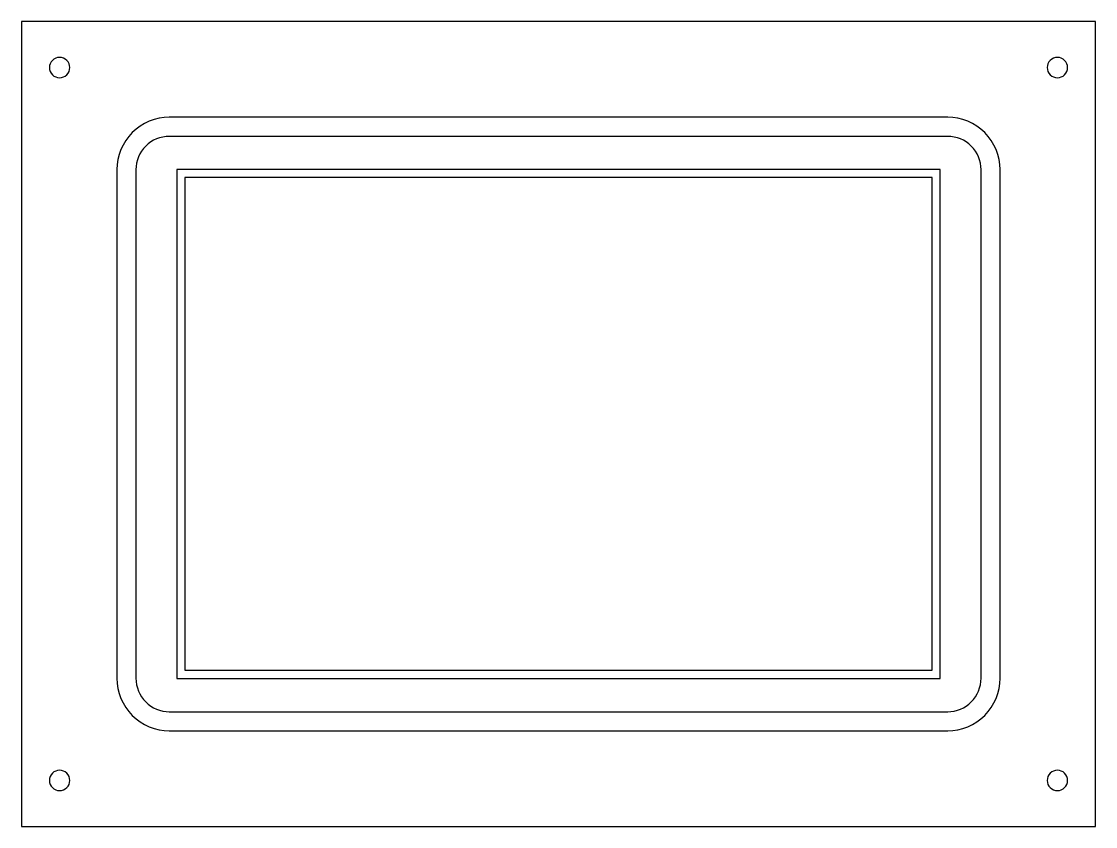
# Model space of a CAD drawing. Extents: x 3.4 to 16.6, y 1.2 to 11.1.
import ezdxf

# ---------------------------------------------------------------- set-up
doc = ezdxf.new("R2010")
doc.units = 0
doc.layers.add('FRONT', color=18, linetype='CONTINUOUS')

msp = doc.modelspace()

# ---------------------------------------------------------------- linework, layer by layer
at = {"layer": 'FRONT'}
for points in [[(16.593, 1.236), (16.593, 11.125), (3.407, 11.125), (3.407, 1.236)], [(16.593, 1.236), (16.593, 11.125), (3.407, 11.125), (3.407, 1.236)], [(5.313, 3.055), (14.687, 3.055), (14.687, 9.307), (5.313, 9.307)], [(5.413, 9.207), (5.413, 3.155), (14.587, 3.155), (14.587, 9.207)]]:
    msp.add_lwpolyline(points, close=True, dxfattribs=at)
for points in [[(3.875, 10.684, 0.414214), (3.75, 10.559, 0.414214), (3.875, 10.434, 0.414214), (4, 10.559, 0.414214)], [(16.125, 10.684, 0.414214), (16, 10.559, 0.414214), (16.125, 10.434, 0.414214), (16.25, 10.559, 0.414214)], [(15.421, 3.057), (15.421, 9.305, 0.414214), (14.778, 9.948), (5.222, 9.948, 0.414214), (4.579, 9.305), (4.579, 3.057, 0.414214), (5.222, 2.413), (14.778, 2.413, 0.414214)], [(14.778, 2.647, 0.414214), (15.187, 3.057), (15.187, 9.305, 0.414214), (14.778, 9.714), (5.222, 9.714, 0.414214), (4.813, 9.305), (4.813, 3.057, 0.414214), (5.222, 2.647)], [(3.875, 1.927, 0.414214), (3.75, 1.802, 0.414214), (3.875, 1.677, 0.414214), (4, 1.802, 0.414214)], [(16.125, 1.927, 0.414214), (16, 1.802, 0.414214), (16.125, 1.677, 0.414214), (16.25, 1.802, 0.414214)]]:
    msp.add_lwpolyline(points, format="xyb", close=True, dxfattribs=at)

doc.saveas('drawing.dxf')
